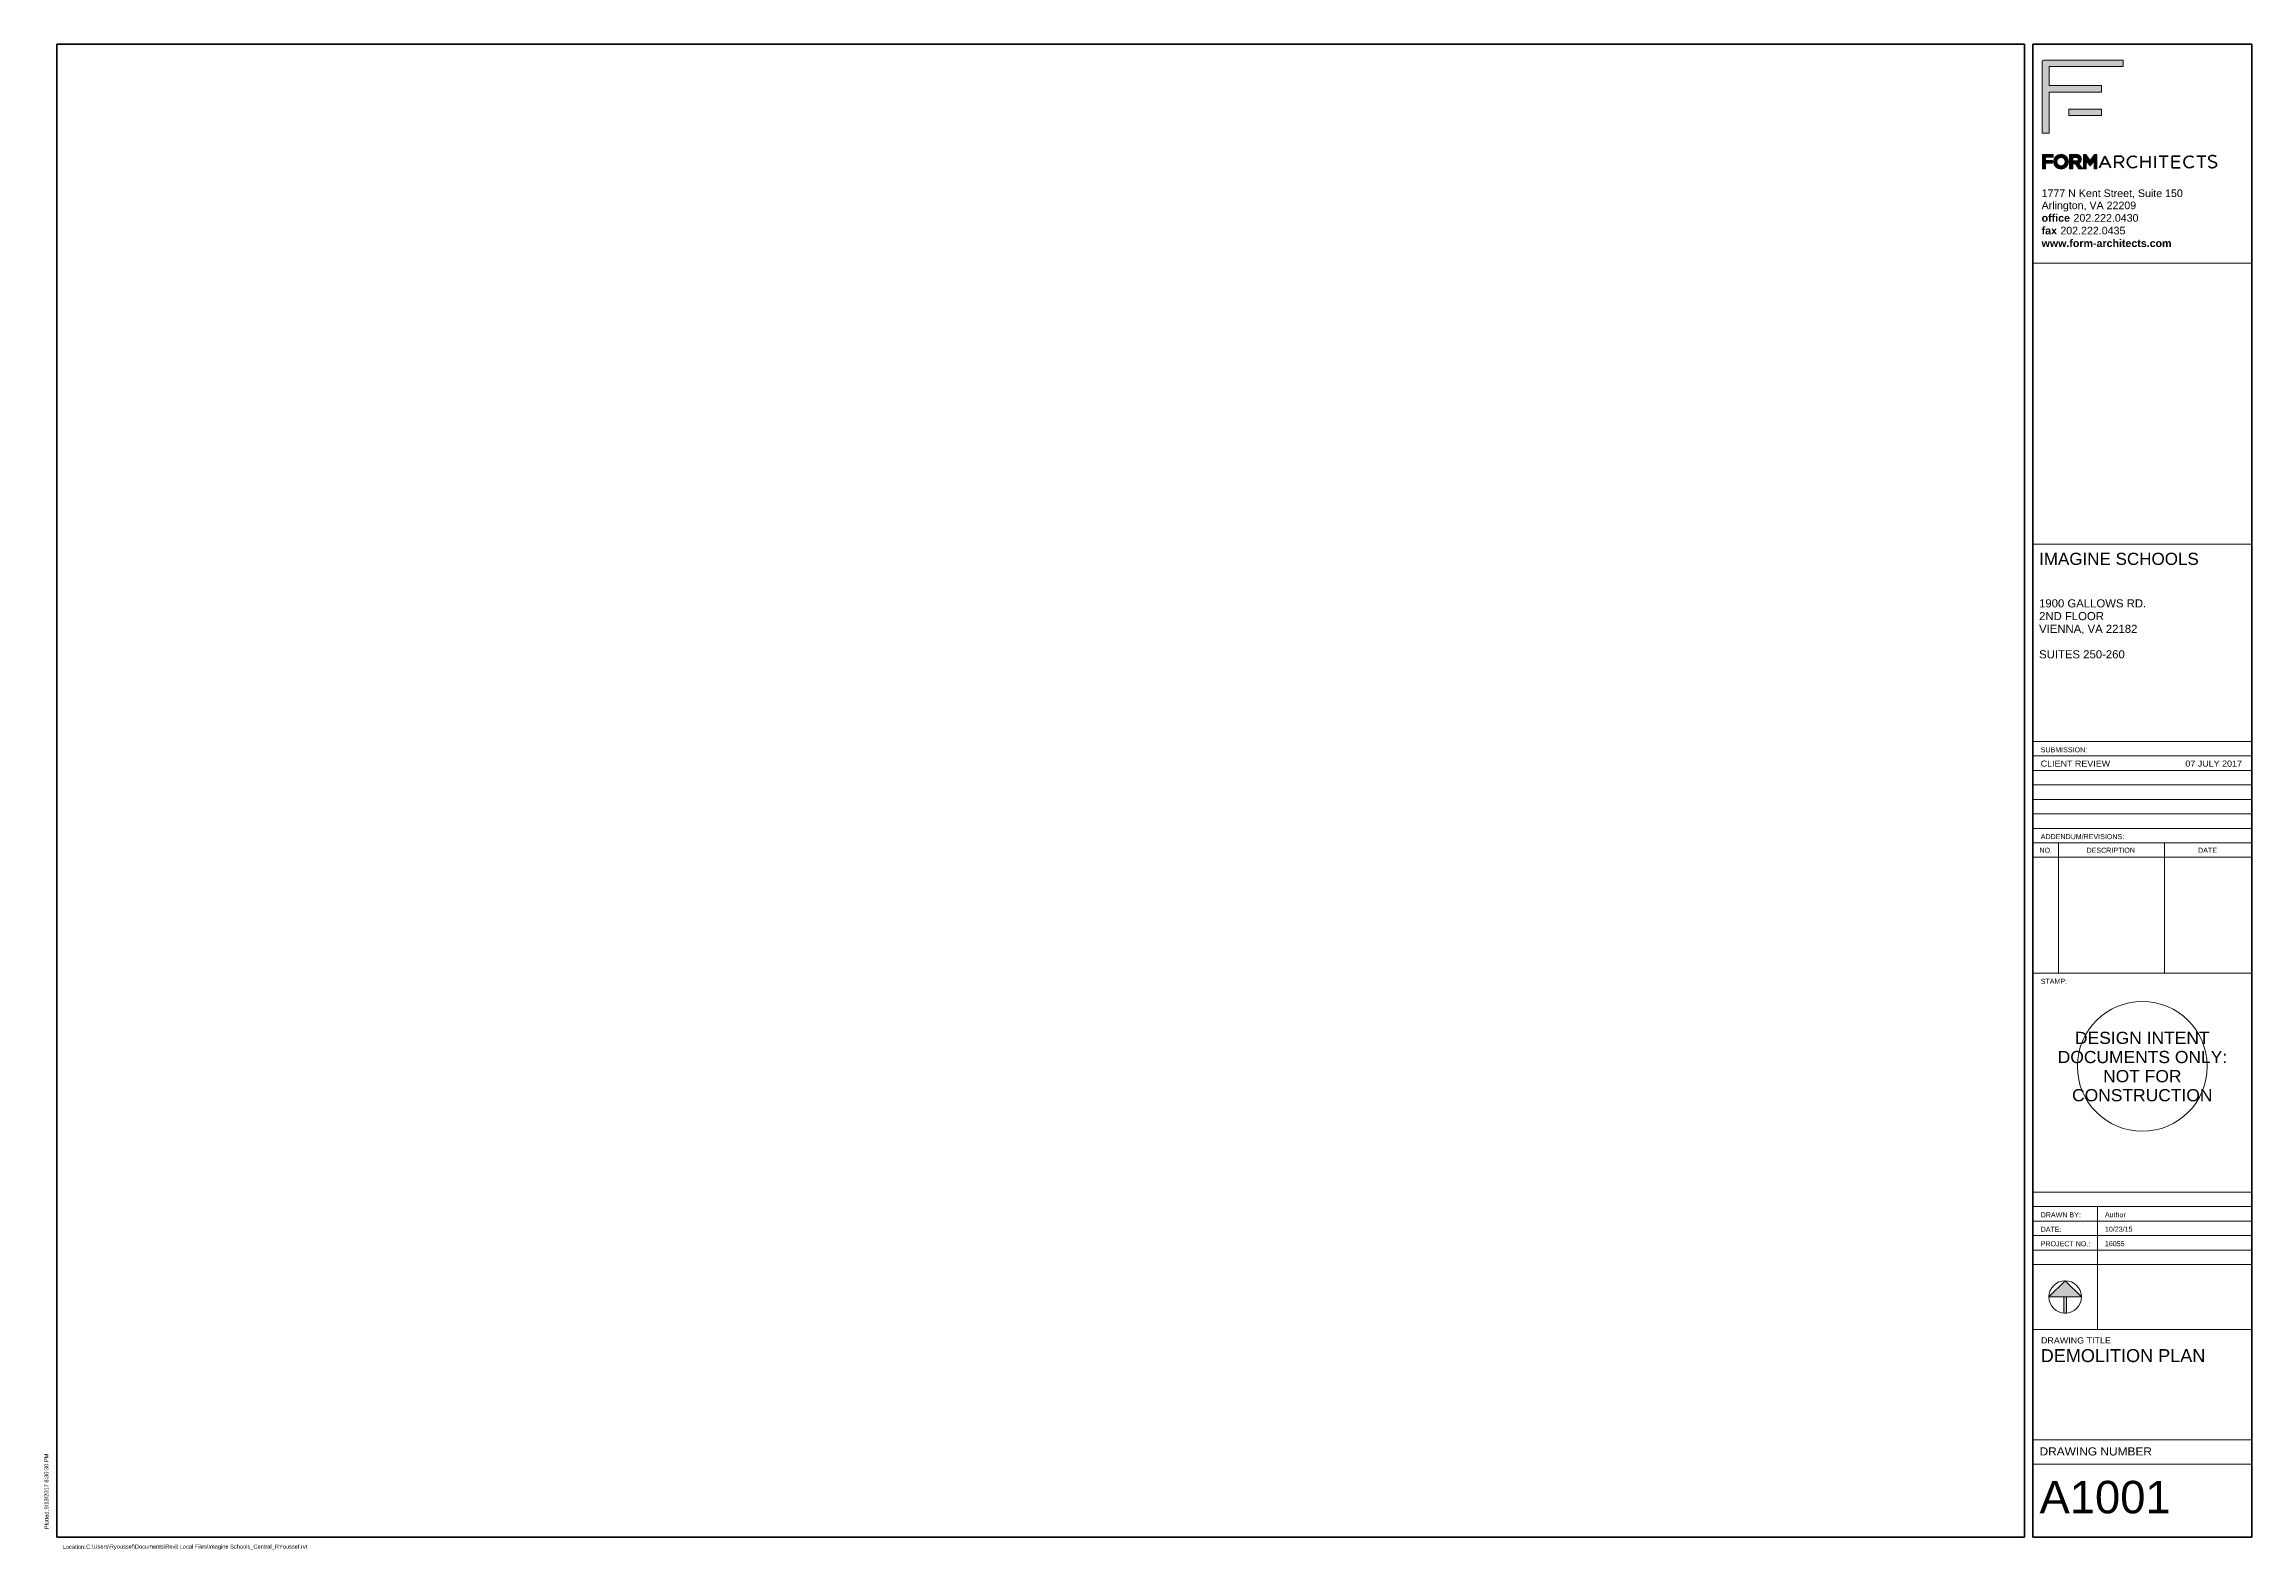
# Model space of a CAD drawing. Header units: inches. Extents: x 1.5 to 35.6, y 0.3 to 23.5.
import ezdxf

# ---------------------------------------------------------------- set-up
doc = ezdxf.new("R2010")
doc.units = ezdxf.units.IN
doc.header["$MEASUREMENT"] = 0
for name, color, linetype, lineweight in [('A-ANNO-NOTE', 131, 'Continuous', 20), ('A-DETL-THIN', 151, 'Continuous', 9), ('G-ANNO-TTLB', 6, 'Continuous', 9), ('G-ANNO-TTLB-MEDM', 33, 'Continuous', 20), ('G-ANNO-TTLB-THIN', 151, 'Continuous', 9), ('G-ANNO-TTLB-WIDE', 214, 'Continuous', 50)]:
    doc.layers.add(name, color=color, linetype=linetype, lineweight=lineweight)
doc.styles.add('Arial_10', font='arial.ttf', dxfattribs={"height": 0.1875})
doc.styles.add('Arial_11', font='arial.ttf', dxfattribs={"height": 0.125})
doc.styles.add('Arial_2', font='arial.ttf', dxfattribs={"height": 0.078125})
doc.styles.add('Arial_3', font='arial.ttf', dxfattribs={"width": 1.05, "height": 0.09375})
doc.styles.add('Arial_4', font='arial.ttf', dxfattribs={"width": 1.025, "height": 0.1875})
doc.styles.add('Arial_5', font='arial.ttf', dxfattribs={"width": 1.05, "height": 0.125})
doc.styles.add('Arial_6', font='arial.ttf', dxfattribs={"height": 0.0625})
doc.styles.add('Arial_7', font='arial.ttf', dxfattribs={"height": 0.117188})
doc.styles.add('Arial_8', font='arial.ttf', dxfattribs={"height": 0.5})
doc.styles.add('Arial_9', font='arial.ttf', dxfattribs={"height": 0.199219})
doc.styles.add('Arial_B_1', font='arialbd.ttf', dxfattribs={"height": 0.117188})

msp = doc.modelspace()

# ---------------------------------------------------------------- hatches: boundary and pattern name
at = {"layer": 'A-ANNO-NOTE', "lineweight": 9}
h = msp.add_hatch(color=256, dxfattribs=at)
h.paths.add_polyline_path([(33.235, 22.412), (32.735, 22.412), (32.735, 22.511), (33.235, 22.511)], flags=0)
edge = h.paths.add_edge_path(flags=0)
edge.add_line((33.57, 23.268), (33.57, 23.167))
edge.add_line((33.57, 23.167), (32.43, 23.167))
edge.add_line((32.43, 23.167), (32.43, 22.874))
edge.add_line((32.43, 22.874), (33.235, 22.874))
edge.add_line((33.235, 22.874), (33.235, 22.775))
edge.add_line((33.235, 22.775), (32.43, 22.775))
edge.add_line((32.43, 22.775), (32.43, 22.14))
edge.add_line((32.43, 22.14), (32.32, 22.14))
edge.add_line((32.32, 22.14), (32.32, 23.244))
edge.add_arc((32.344, 23.244), 0.0239, 90, 180, ccw=False)
edge.add_line((32.344, 23.268), (33.57, 23.268))
for points in [[(32.375, 21.678), (32.375, 21.592), (32.327, 21.592), (32.327, 21.814), (32.494, 21.814), (32.494, 21.771), (32.375, 21.771), (32.375, 21.721), (32.481, 21.721), (32.481, 21.678)], [(33.06, 21.721), (33.127, 21.813), (33.166, 21.813), (33.166, 21.592), (33.121, 21.592), (33.121, 21.714), (33.061, 21.641), (33.002, 21.714), (33.002, 21.592), (32.957, 21.592), (32.957, 21.813), (32.995, 21.813)]]:
    msp.add_hatch(color=256, dxfattribs=at).paths.add_polyline_path(points, flags=0)
h = msp.add_hatch(color=256, dxfattribs=at)
edge = h.paths.add_edge_path(flags=0)
edge.add_arc((32.613, 21.704), 0.0705, 180, 360)
edge.add_arc((32.613, 21.704), 0.0705, 0, 180)
edge = h.paths.add_edge_path(flags=0)
edge.add_arc((32.613, 21.704), 0.114, 0, 180)
edge.add_arc((32.613, 21.704), 0.114, 180, 360)
h = msp.add_hatch(color=256, dxfattribs=at)
edge = h.paths.add_edge_path(flags=0)
edge.add_arc((32.854, 21.74), 0.0259, 270, 450)
edge.add_line((32.854, 21.766), (32.795, 21.766))
edge.add_line((32.795, 21.766), (32.795, 21.714))
edge.add_line((32.795, 21.714), (32.854, 21.714))
edge = h.paths.add_edge_path(flags=0)
edge.add_arc((32.852, 21.742), 0.0742, -63.8252, 74.0243, ccw=False)
edge.add_line((32.884, 21.675), (32.951, 21.592))
edge.add_line((32.951, 21.592), (32.889, 21.592))
edge.add_line((32.889, 21.592), (32.835, 21.67))
edge.add_line((32.835, 21.67), (32.795, 21.67))
edge.add_line((32.795, 21.67), (32.795, 21.592))
edge.add_line((32.795, 21.592), (32.746, 21.592))
edge.add_line((32.746, 21.592), (32.746, 21.813))
edge.add_line((32.746, 21.813), (32.872, 21.813))
at = {"layer": 'G-ANNO-TTLB'}
h = msp.add_hatch(color=256, dxfattribs=at)
edge = h.paths.add_edge_path(flags=0)
edge.add_line((32.677, 4.463), (32.927, 4.213))
edge.add_line((32.927, 4.213), (32.697, 4.213))
edge.add_line((32.697, 4.213), (32.697, 3.964))
edge.add_arc((32.677, 4.213), 0.25, 265.5358, 274.4642, ccw=False)
edge.add_line((32.658, 3.964), (32.658, 4.213))
edge.add_line((32.658, 4.213), (32.427, 4.213))
edge.add_line((32.427, 4.213), (32.677, 4.463))

# ---------------------------------------------------------------- linework, layer by layer
at = {"layer": 'A-ANNO-NOTE'}
for p, q in [((32.427, 4.213), (32.677, 4.463)), ((32.677, 4.463), (32.427, 4.213)), ((32.927, 4.213), (32.677, 4.463)), ((32.927, 4.213), (32.677, 4.463)), ((32.927, 4.213), (32.427, 4.213)), ((32.427, 4.213), (32.658, 4.213)), ((32.658, 4.213), (32.658, 3.964)), ((32.658, 4.213), (32.658, 3.964)), ((32.697, 4.213), (32.697, 3.964)), ((32.697, 3.964), (32.697, 4.213)), ((32.697, 4.213), (32.927, 4.213))]:
    msp.add_line(p, q, dxfattribs=at)
msp.add_circle((32.677, 4.213), 0.25, dxfattribs=at)
msp.add_arc((32.677, 4.213), 0.25, 265.5358, 274.4642, dxfattribs=at)
msp.add_arc((32.677, 4.213), 0.25, 265.5358, 274.4642, dxfattribs=at)
at = {"layer": 'A-DETL-THIN'}
msp.add_line((35.552, 10.986), (32.177, 10.986), dxfattribs=at)
at = {"layer": 'G-ANNO-TTLB'}
for p, q in [((32.32, 23.244), (32.32, 22.14)), ((33.57, 23.268), (32.344, 23.268)), ((32.43, 22.874), (32.43, 23.167)), ((32.43, 23.167), (33.57, 23.167)), ((33.57, 23.167), (33.57, 23.268)), ((33.235, 22.874), (32.43, 22.874)), ((33.235, 22.775), (33.235, 22.874)), ((32.43, 22.14), (32.43, 22.775)), ((32.43, 22.775), (33.235, 22.775)), ((33.235, 22.511), (32.735, 22.511)), ((32.735, 22.511), (32.735, 22.412)), ((33.235, 22.412), (33.235, 22.511)), ((32.32, 22.14), (32.43, 22.14)), ((32.735, 22.412), (33.235, 22.412)), ((32.494, 21.814), (32.327, 21.814)), ((32.327, 21.814), (32.327, 21.592)), ((32.375, 21.721), (32.375, 21.771)), ((32.375, 21.771), (32.494, 21.771)), ((32.494, 21.771), (32.494, 21.814)), ((32.872, 21.813), (32.746, 21.813)), ((32.746, 21.813), (32.746, 21.592)), ((32.795, 21.714), (32.795, 21.766)), ((32.795, 21.766), (32.854, 21.766)), ((32.995, 21.813), (32.957, 21.813)), ((32.957, 21.813), (32.957, 21.592)), ((33.06, 21.721), (32.995, 21.813)), ((33.127, 21.813), (33.06, 21.721)), ((33.166, 21.813), (33.127, 21.813)), ((33.166, 21.592), (33.166, 21.813)), ((32.327, 21.592), (32.375, 21.592)), ((32.481, 21.721), (32.375, 21.721)), ((32.375, 21.678), (32.481, 21.678)), ((32.375, 21.592), (32.375, 21.678)), ((32.481, 21.678), (32.481, 21.721)), ((32.746, 21.592), (32.795, 21.592)), ((32.854, 21.714), (32.795, 21.714)), ((32.795, 21.592), (32.795, 21.67)), ((32.795, 21.67), (32.835, 21.67)), ((32.835, 21.67), (32.889, 21.592)), ((32.951, 21.592), (32.884, 21.675)), ((32.889, 21.592), (32.951, 21.592)), ((32.957, 21.592), (33.002, 21.592)), ((33.002, 21.592), (33.002, 21.714)), ((33.002, 21.714), (33.061, 21.641)), ((33.061, 21.641), (33.121, 21.714)), ((33.121, 21.714), (33.121, 21.592)), ((33.121, 21.592), (33.166, 21.592))]:
    msp.add_line(p, q, dxfattribs=at)
at = {"layer": 'G-ANNO-TTLB', "lineweight": 70}
for p, q in [((33.289, 21.79), (33.204, 21.608)), ((33.289, 21.79), (33.38, 21.609)), ((33.44, 21.79), (33.524, 21.79)), ((33.44, 21.609), (33.44, 21.79)), ((33.849, 21.79), (33.849, 21.609)), ((33.982, 21.79), (33.982, 21.609)), ((34.061, 21.79), (34.061, 21.609)), ((34.263, 21.79), (34.124, 21.79)), ((34.193, 21.79), (34.193, 21.609)), ((34.326, 21.79), (34.45, 21.79)), ((34.326, 21.79), (34.326, 21.609)), ((34.845, 21.79), (34.706, 21.79)), ((34.775, 21.79), (34.775, 21.609)), ((33.35, 21.668), (33.232, 21.668)), ((33.44, 21.69), (33.516, 21.69)), ((33.516, 21.69), (33.575, 21.609)), ((33.849, 21.705), (33.982, 21.705)), ((34.326, 21.705), (34.438, 21.705)), ((34.326, 21.609), (34.45, 21.609))]:
    msp.add_line(p, q, dxfattribs=at)
at = {"layer": 'G-ANNO-TTLB', "lineweight": 30}
msp.add_line((24.474, 0.514), (32.052, 0.514), dxfattribs=at)
at = {"layer": 'G-ANNO-TTLB'}
for centre, radius, start, end in [((32.344, 23.244), 0.0239, 90, 180), ((32.613, 21.704), 0.114, 0, 180), ((32.613, 21.704), 0.0705, 0, 180), ((32.854, 21.74), 0.0259, 270, 90), ((32.852, 21.742), 0.0742, 296.1748, 74.0243), ((32.613, 21.704), 0.114, 180, 0), ((32.613, 21.704), 0.0705, 180, 0)]:
    msp.add_arc(centre, radius, start, end, dxfattribs=at)
at = {"layer": 'G-ANNO-TTLB', "lineweight": 70}
for centre, radius, start, end in [((33.524, 21.74), 0.0501, 261.4304, 90), ((33.724, 21.699), 0.0905, 90, 270), ((33.724, 21.699), 0.0905, 51.4628, 90), ((34.596, 21.699), 0.0905, 90, 270), ((34.596, 21.699), 0.0905, 51.4628, 90), ((34.948, 21.703), 0.0959, 55.5053, 88.7721), ((33.724, 21.691), 0.0819, 270, 318), ((34.596, 21.691), 0.0819, 270, 318), ((34.952, 21.703), 0.0959, 226.4492, 268.7721)]:
    msp.add_arc(centre, radius, start, end, dxfattribs=at)
for points in [[(34.95, 21.799), (34.897, 21.805), (34.844, 21.738), (34.942, 21.705)], [(34.95, 21.607), (35.007, 21.61), (35.05, 21.69), (34.942, 21.705)]]:
    msp.add_open_spline(points, degree=3, dxfattribs=at)
at = {"layer": 'G-ANNO-TTLB-MEDM'}
for p, q in [((32.177, 20.139), (35.552, 20.139)), ((32.177, 15.81), (35.552, 15.81)), ((32.177, 12.769), (35.552, 12.769)), ((32.177, 12.547), (35.552, 12.547)), ((32.177, 12.324), (35.552, 12.324)), ((32.177, 12.101), (35.552, 12.101)), ((32.177, 11.878), (35.552, 11.878)), ((32.177, 11.655), (35.552, 11.655)), ((32.177, 11.432), (35.552, 11.432)), ((32.177, 11.209), (35.552, 11.209)), ((32.177, 10.986), (35.552, 10.986)), ((35.552, 9.203), (32.177, 9.203)), ((35.552, 2.014), (32.177, 2.014)), ((35.552, 1.639), (32.177, 1.639))]:
    msp.add_line(p, q, dxfattribs=at)
at = {"layer": 'G-ANNO-TTLB-THIN'}
for p, q in [((32.576, 9.203), (32.576, 11.209)), ((34.206, 9.203), (34.206, 11.209)), ((32.177, 5.828), (35.552, 5.828)), ((32.177, 5.605), (35.552, 5.605)), ((33.177, 5.605), (33.177, 3.713)), ((32.177, 5.382), (35.552, 5.382)), ((32.177, 5.159), (35.552, 5.159)), ((32.177, 4.936), (35.552, 4.936)), ((32.177, 4.713), (35.552, 4.713)), ((32.177, 3.713), (35.552, 3.713))]:
    msp.add_line(p, q, dxfattribs=at)
msp.add_circle((33.865, 7.765), 1, dxfattribs=at)
at = {"layer": 'G-ANNO-TTLB-WIDE'}
for p, q in [((32.052, 23.514), (1.74, 23.514)), ((1.74, 23.514), (1.74, 0.514)), ((32.052, 0.514), (32.052, 23.514)), ((32.177, 23.514), (32.177, 0.514)), ((32.177, 23.514), (35.552, 23.514)), ((35.552, 23.514), (35.552, 0.514)), ((1.74, 0.514), (32.052, 0.514)), ((32.177, 0.514), (35.552, 0.514))]:
    msp.add_line(p, q, dxfattribs=at)
msp.add_circle((32.613, 21.704), 0.0705, dxfattribs=at)

# ---------------------------------------------------------------- texts
at = {"layer": 'G-ANNO-TTLB', "attachment_point": 1}
for s, insert, char_height, width, style in [('Arlington, VA 22209', (32.314, 21.088), 0.11719, 1.81169, 'Arial_7'), ('1777 N Kent Street, Suite 150', (32.314, 21.275), 0.11719, 2.70806, 'Arial_7'), ('office', (32.314, 20.895), 0.1172, 0.53972, 'Arial_B_1'), (' 202.222.0430', (32.76, 20.895), 0.11719, 1.30669, 'Arial_7'), ('www.form-architects.com', (32.314, 20.505), 0.11719, 2.48712, 'Arial_B_1'), ('fax ', (32.314, 20.7), 0.1172, 0.35034, 'Arial_B_1'), ('202.222.0435', (32.603, 20.7), 0.11719, 1.24988, 'Arial_7'), ('SUBMISSION:', (32.3, 12.682), 0.07812, 0.89006, 'Arial_2'), ('ADDENDUM/REVISIONS:', (32.3, 11.344), 0.07812, 1.60022, 'Arial_2'), ('NO.', (32.282, 11.134), 0.0781, 0.23988, 'Arial_2'), ('DESCRIPTION', (33.006, 11.134), 0.07812, 0.92794, 'Arial_2'), ('DATE', (34.725, 11.134), 0.0781, 0.36297, 'Arial_2'), ('STAMP:', (32.3, 9.115), 0.0781, 0.505, 'Arial_2'), ('DESIGN INTENT', (32.828, 8.298), 0.1875, 2.52342, 'Arial_4'), ('DOCUMENTS ONLY:', (32.562, 8.003), 0.1875, 3.17045, 'Arial_4'), ('NOT FOR', (33.261, 7.709), 0.1875, 1.47523, 'Arial_4'), ('CONSTRUCTION', (32.783, 7.415), 0.1875, 2.63665, 'Arial_4'), ('DRAWN BY:', (32.3, 5.517), 0.0781, 0.77328, 'Arial_2'), ('DATE:', (32.3, 5.294), 0.0781, 0.40084, 'Arial_2'), ('PROJECT NO.:', (32.3, 5.071), 0.07812, 0.95003, 'Arial_2'), ('DRAWING TITLE', (32.304, 3.59), 0.09375, 1.32231, 'Arial_3'), ('DRAWING NUMBER', (32.282, 1.896), 0.125, 2.10112, 'Arial_5'), ('Location:', (1.834, 0.394), 0.0625, 0.43241, 'Arial_6')]:
    msp.add_mtext(s, dxfattribs=dict(at, insert=insert, char_height=char_height, width=width, style=style))
at = {"layer": 'G-ANNO-TTLB', "line_spacing_factor": 0.941778}
for s, insert, char_height, width, attachment_point, style in [('CLIENT REVIEW', (32.3, 12.477), 0.09375, 1.266, 1, 'Arial_3'), ('07 JULY 2017', (35.4, 12.477), 0.09375, 1.03185, 3, 'Arial_3'), ('Author', (33.289, 5.519), 0.0781, 0.38451, 1, 'Arial_2'), ('10/23/15', (33.289, 5.296), 0.0781, 0.50885, 1, 'Arial_2'), ('16055', (33.289, 5.073), 0.0781, 0.36347, 1, 'Arial_2'), ('DEMOLITION PLAN', (32.3, 3.409), 0.19922, 3.02683, 1, 'Arial_9'), ('A1001', (32.282, 1.38), 0.5, 2.41734, 1, 'Arial_8'), ('C:\\\\Users\\\\Ryoussef\\\\Documents\\\\Revit Local Files\\\\Imagine Schools_Central_RYoussef.rvt', (2.194, 0.398), 0.0625, 4.06542, 1, 'Arial_6')]:
    msp.add_mtext(s, dxfattribs=dict(at, insert=insert, char_height=char_height, width=width, attachment_point=attachment_point, style=style))
at = {"layer": 'G-ANNO-TTLB', "insert": (1.55, 0.94), "char_height": 0.0625, "width": 1.02841, "attachment_point": 1, "rotation": 90, "line_spacing_factor": 0.941778, "style": 'Arial_6'}
msp.add_mtext('9/13/2017 8:30:30 PM', dxfattribs=at)
at = {"layer": 'G-ANNO-TTLB', "insert": (1.554, 0.636), "char_height": 0.0625, "width": 0.36297, "attachment_point": 1, "rotation": 90, "style": 'Arial_6'}
msp.add_mtext('Plotted:', dxfattribs=at)

# ---------------------------------------------------------------- next in the draw order: texts
at = {"layer": 'G-ANNO-TTLB', "attachment_point": 1, "line_spacing_factor": 0.941778, "bg_fill": 3, "box_fill_scale": 1.25, "bg_fill_color": 256, "bg_fill_true_color": 13158600, "bg_fill_transparency": 0}
for s, insert, char_height, width, style in [('IMAGINE SCHOOLS', (32.275, 15.678), 0.1875, 2.93601, 'Arial_10'), ('1900 GALLOWS RD.\\P2ND FLOOR\\PVIENNA, VA 22182\\P\\PSUITES 250-260', (32.275, 14.961), 0.125, 1.97101, 'Arial_11')]:
    msp.add_mtext(s, dxfattribs=dict(at, insert=insert, char_height=char_height, width=width, style=style))

doc.saveas('drawing.dxf')
